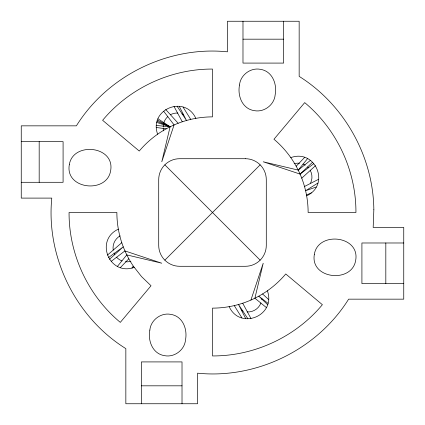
<?xml version="1.0" encoding="UTF-8"?>
<svg xmlns="http://www.w3.org/2000/svg" width="425" height="425" viewBox="0 0 425 425"><rect width="100%" height="100%" fill="white"/><g stroke="black" fill="none" stroke-linecap="round" stroke-linejoin="round"><path stroke-width="0.64" d="M250.915 300.071L263.213 263.213L254.894 298.217C241.761 304.698 227.147 308.114 212.5 308.125L212.5 355.938C254.315 356.139 295.657 336.866 322.378 304.698L285.754 273.966C277.27 284.054 266.698 292.358 254.894 298.217L266.401 307.583M132.265 267.915L133.418 266.262C122.703 250.522 116.864 231.545 116.875 212.5L69.062 212.5C68.861 254.315 88.134 295.657 120.302 322.378L151.034 285.754L141.557 276.617L133.418 266.262L131.915 267.984M117.417 266.401L126.783 254.894L161.787 263.213L124.929 250.915L111.217 261.348M310.356 160.427L298.217 170.106C292.358 158.302 284.054 147.73 273.966 139.246L304.698 102.622C336.866 129.343 356.139 170.685 355.938 212.5L308.125 212.5C308.114 197.853 304.698 183.239 298.217 170.106L307.583 158.599M120.418 267.532L128.823 258.783M296.177 166.218L304.582 157.468M164.836 260.164L260.164 164.836M298.217 170.106L263.213 161.787L300.071 174.085L312.54 162.26M109.517 259.282L123.255 246.851L108.614 257.476M301.745 178.149L315.483 165.718M107.419 255.096L121.773 242.718M300.071 174.085L313.783 163.652M317.81 183.111L305.612 190.735L316.227 187.011M166.218 128.823C155.975 134.507 146.79 142.072 139.246 151.034L102.622 120.302C129.343 88.134 170.685 68.861 212.5 69.062L212.5 116.875C196.393 116.88 180.317 121.029 166.218 128.823L156.347 127.5M304.518 186.479L318.623 179.281M118.352 229.165C94.366 240.194 109.438 276.377 134.21 267.373M290.79 157.627C315.562 148.623 330.634 184.806 306.648 195.835M306.515 195.032L311.413 192.801M242.983 39.18L283.624 39.18M21.25 141.653L63.086 141.653L63.086 182.293L21.25 182.293M403.75 242.983L361.914 242.983L361.914 283.624L403.75 283.624M141.376 385.82L182.017 385.82M156.469 125.476L170.106 126.783L161.787 161.787L174.085 124.929L163.652 111.217M156.793 122.442L170.106 126.783L158.004 118.803M157.165 121.332L170.106 126.783L157.563 120.126M267.962 303.285L258.783 296.177L267.532 304.582M262.576 293.967L268.536 299.434M164.836 164.836L260.164 260.164M165.718 109.517L178.149 123.255M177.124 106.25L186.479 120.482L179.281 106.377M247.876 318.75L238.521 304.518L245.719 318.623M183.111 107.19L190.735 119.388M234.265 305.612L241.889 317.81M174.038 106.473L182.282 121.773M242.718 303.227L250.962 318.527M195.835 118.352C184.806 94.366 148.623 109.438 157.627 134.21M267.373 290.79C276.377 315.562 240.194 330.634 229.165 306.648M385.82 242.983L385.82 283.624M283.624 21.25L283.624 63.086L242.983 63.086L242.983 21.25M182.017 403.75L182.017 361.914L141.376 361.914L141.376 403.75M39.18 141.653L39.18 182.293M310.202 170.298A13.871 13.871 0 0 1 310.569 183.106M294.116 163.758A13.871 13.871 0 0 1 299.508 163.248M303.03 164.087A13.871 13.871 0 0 1 305.203 165.144M307.61 166.967A13.871 13.871 0 0 1 308.454 167.838M261.821 298.297A13.871 13.871 0 0 1 261.752 299.508M260.913 303.03A13.871 13.871 0 0 1 247.132 311.934M243.004 311.047A13.871 13.871 0 0 1 241.894 310.569M130.884 261.242A13.871 13.871 0 0 1 125.492 261.752M121.97 260.913A13.871 13.871 0 0 1 116.546 257.162M114.798 254.702A13.871 13.871 0 0 1 114.017 253.061M113.215 250.144A13.871 13.871 0 0 1 120.163 235.833M163.758 130.884A13.871 13.871 0 0 1 163.211 127.909M163.179 126.703A13.871 13.871 0 0 1 167.838 116.546M170.298 114.798A13.871 13.871 0 0 1 177.868 113.066M181.996 113.953A13.871 13.871 0 0 1 183.106 114.431M373.846 209.769L373.177 227.444L403.75 227.444L403.75 299.158L348.622 299.158C317.273 349.488 256.541 379.243 197.561 373.177L197.561 403.75L125.843 403.75L125.843 348.622C75.671 317.369 45.927 256.923 51.776 198.103L21.25 198.103L21.25 125.843L76.378 125.843C107.727 75.512 168.459 45.757 227.439 51.823L227.439 21.25L299.158 21.25L299.158 76.378C344.303 104.662 373.325 156.496 373.846 209.769M149.85 330.092C147.693 340.946 152.692 354.02 164.773 355.704C174.542 357.553 184.668 349.855 185.502 339.947C187.659 329.093 182.66 316.019 170.579 314.335C160.809 312.487 150.684 320.184 149.85 330.092M239.498 85.053C237.341 95.907 242.34 108.981 254.421 110.665C264.191 112.513 274.316 104.816 275.15 94.908C277.307 84.054 272.308 70.98 260.227 69.296C250.458 67.447 240.332 75.145 239.498 85.053M69.296 164.773C64.929 189.561 107.127 193.965 110.665 170.579C115.032 145.791 72.834 141.387 69.296 164.773M314.335 254.421C309.968 279.209 352.166 283.613 355.704 260.227C360.071 235.439 317.873 231.035 314.335 254.421M245.374 158.711L179.626 158.711A20.921 20.921 0 0 0 158.711 179.626L158.711 245.368A20.921 20.921 0 0 0 179.626 266.289L245.374 266.289A20.915 20.915 0 0 0 266.289 245.368L266.289 179.626A20.921 20.921 0 0 0 245.374 158.711"/></g></svg>
